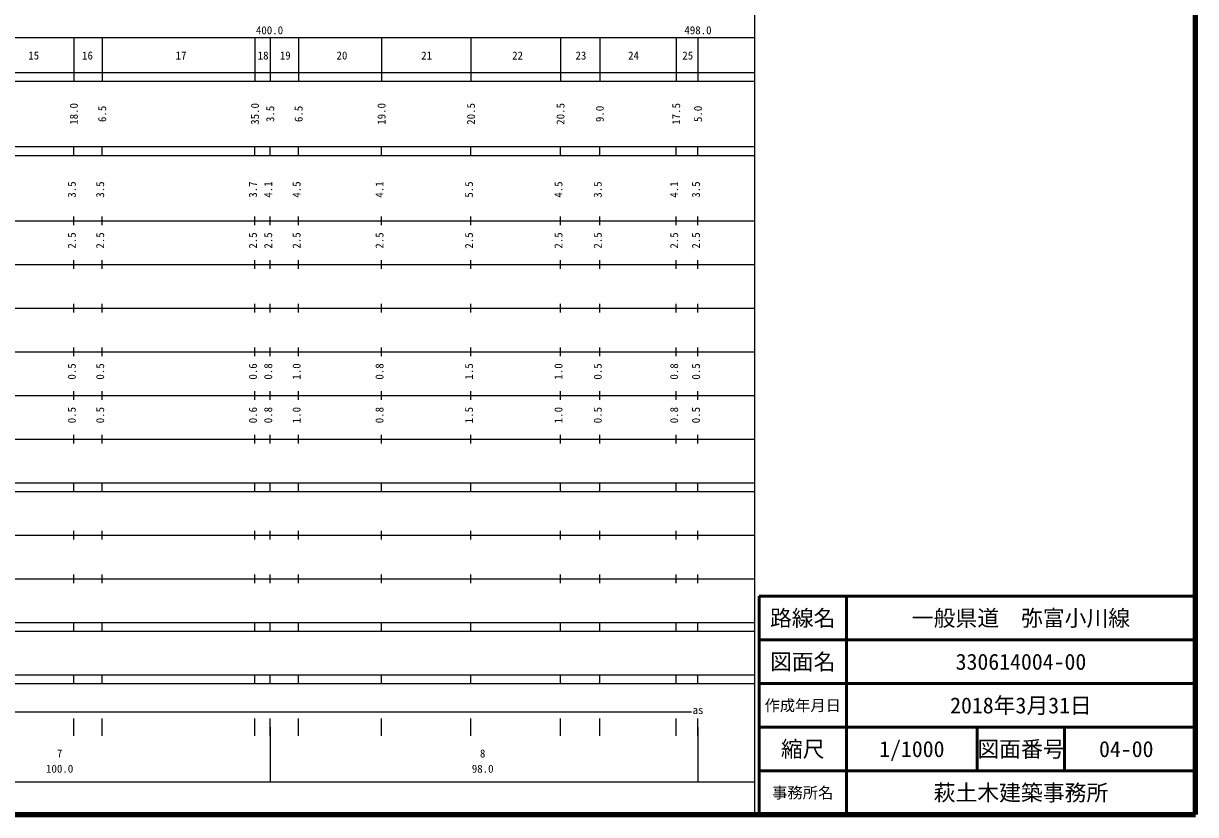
# Model space of a CAD drawing. Units: millimetres on the paper, enlarged 1000 times. Extents: x 40000 to 680000, y 20000 to 380000.
# Drawn here: x 411464 to 680000, y 20000 to 201221 of the extents above; entities that cross this region are included whole.
import ezdxf
from ezdxf.enums import TextEntityAlignment as Align

# ---------------------------------------------------------------- set-up
doc = ezdxf.new("R2010")
doc.units = ezdxf.units.MM
doc.header["$LTSCALE"] = 1000
for name, color, linetype, lineweight in [('M-TTL', 2, 'Continuous', 140), ('M-TTL-BAND', 7, 'Continuous', 25), ('M-TTL-FRAM', 2, 'Continuous', 50), ('M-TTL-LINE', 7, 'Continuous', 50)]:
    doc.layers.add(name, color=color, linetype=linetype, lineweight=lineweight)
doc.layers.add('M-TTL-TXT', color=7, linetype='Continuous')
doc.styles.add('ＭＳ ゴシック', font='')
doc.styles.get('ＭＳ ゴシック').set_extended_font_data('MS Gothic')

msp = doc.modelspace()

# ---------------------------------------------------------------- linework, layer by layer
at = {"layer": 'M-TTL'}
for p, q in [((680000, 20000), (680000, 380000)), ((40000, 20000), (680000, 20000))]:
    msp.add_line(p, q, dxfattribs=at)
at = {"layer": 'M-TTL-BAND'}
for p, q in [((579000, 20000), (579000, 370000)), ((68000, 198000), (579000, 198000)), ((68000, 198000), (579000, 198000)), ((423000, 198000), (423000, 188000)), ((429500, 198000), (429500, 188000)), ((464500, 198000), (464500, 188000)), ((468000, 198000), (468000, 188000)), ((474500, 198000), (474500, 188000)), ((493500, 198000), (493500, 188000)), ((514000, 198000), (514000, 188000)), ((534500, 198000), (534500, 188000)), ((543500, 198000), (543500, 188000)), ((561000, 198000), (561000, 188000)), ((566000, 198000), (566000, 188000)), ((40000, 190000), (579000, 190000)), ((40000, 188000), (579000, 188000)), ((40000, 173000), (579000, 173000)), ((423000, 171000), (423000, 173000)), ((429500, 171000), (429500, 173000)), ((464500, 171000), (464500, 173000)), ((468000, 171000), (468000, 173000)), ((474500, 171000), (474500, 173000)), ((493500, 171000), (493500, 173000)), ((514000, 171000), (514000, 173000)), ((534500, 171000), (534500, 173000)), ((543500, 171000), (543500, 173000)), ((561000, 171000), (561000, 173000)), ((566000, 171000), (566000, 173000)), ((40000, 171000), (579000, 171000)), ((40000, 156000), (579000, 156000)), ((423000, 155000), (423000, 157000)), ((429500, 155000), (429500, 157000)), ((464500, 155000), (464500, 157000)), ((468000, 155000), (468000, 157000)), ((474500, 155000), (474500, 157000)), ((493500, 155000), (493500, 157000)), ((514000, 155000), (514000, 157000)), ((534500, 155000), (534500, 157000)), ((543500, 155000), (543500, 157000)), ((561000, 155000), (561000, 157000)), ((566000, 155000), (566000, 157000)), ((46000, 146000), (579000, 146000)), ((423000, 145000), (423000, 147000)), ((429500, 145000), (429500, 147000)), ((464500, 145000), (464500, 147000)), ((468000, 145000), (468000, 147000)), ((474500, 145000), (474500, 147000)), ((493500, 145000), (493500, 147000)), ((514000, 145000), (514000, 147000)), ((534500, 145000), (534500, 147000)), ((543500, 145000), (543500, 147000)), ((561000, 145000), (561000, 147000)), ((566000, 145000), (566000, 147000)), ((423000, 135000), (423000, 137000)), ((429500, 135000), (429500, 137000)), ((464500, 135000), (464500, 137000)), ((468000, 135000), (468000, 137000)), ((474500, 135000), (474500, 137000)), ((493500, 135000), (493500, 137000)), ((514000, 135000), (514000, 137000)), ((534500, 135000), (534500, 137000)), ((543500, 135000), (543500, 137000)), ((561000, 135000), (561000, 137000)), ((566000, 135000), (566000, 137000)), ((52000, 136000), (579000, 136000)), ((423000, 125000), (423000, 127000)), ((429500, 125000), (429500, 127000)), ((464500, 125000), (464500, 127000)), ((468000, 125000), (468000, 127000)), ((474500, 125000), (474500, 127000)), ((493500, 125000), (493500, 127000)), ((514000, 125000), (514000, 127000)), ((534500, 125000), (534500, 127000)), ((543500, 125000), (543500, 127000)), ((561000, 125000), (561000, 127000)), ((566000, 125000), (566000, 127000)), ((46000, 126000), (579000, 126000)), ((52000, 116000), (579000, 116000)), ((423000, 115000), (423000, 117000)), ((429500, 115000), (429500, 117000)), ((464500, 115000), (464500, 117000)), ((468000, 115000), (468000, 117000)), ((474500, 115000), (474500, 117000)), ((493500, 115000), (493500, 117000)), ((514000, 115000), (514000, 117000)), ((534500, 115000), (534500, 117000)), ((543500, 115000), (543500, 117000)), ((561000, 115000), (561000, 117000)), ((566000, 115000), (566000, 117000)), ((46000, 106000), (579000, 106000)), ((423000, 105000), (423000, 107000)), ((429500, 105000), (429500, 107000)), ((464500, 105000), (464500, 107000)), ((468000, 105000), (468000, 107000)), ((474500, 105000), (474500, 107000)), ((493500, 105000), (493500, 107000)), ((514000, 105000), (514000, 107000)), ((534500, 105000), (534500, 107000)), ((543500, 105000), (543500, 107000)), ((561000, 105000), (561000, 107000)), ((566000, 105000), (566000, 107000)), ((40000, 96000), (579000, 96000)), ((40000, 94000), (579000, 94000)), ((423000, 94000), (423000, 96000)), ((429500, 94000), (429500, 96000)), ((464500, 94000), (464500, 96000)), ((468000, 94000), (468000, 96000)), ((474500, 94000), (474500, 96000)), ((493500, 94000), (493500, 96000)), ((514000, 94000), (514000, 96000)), ((534500, 94000), (534500, 96000)), ((543500, 94000), (543500, 96000)), ((561000, 94000), (561000, 96000)), ((566000, 94000), (566000, 96000)), ((49000, 84000), (579000, 84000)), ((423000, 83000), (423000, 85000)), ((429500, 83000), (429500, 85000)), ((464500, 83000), (464500, 85000)), ((468000, 83000), (468000, 85000)), ((474500, 83000), (474500, 85000)), ((493500, 83000), (493500, 85000)), ((514000, 83000), (514000, 85000)), ((534500, 83000), (534500, 85000)), ((543500, 83000), (543500, 85000)), ((561000, 83000), (561000, 85000)), ((566000, 83000), (566000, 85000)), ((40000, 74000), (579000, 74000)), ((423000, 73000), (423000, 75000)), ((429500, 73000), (429500, 75000)), ((464500, 73000), (464500, 75000)), ((468000, 73000), (468000, 75000)), ((474500, 73000), (474500, 75000)), ((493500, 73000), (493500, 75000)), ((514000, 73000), (514000, 75000)), ((534500, 73000), (534500, 75000)), ((543500, 73000), (543500, 75000)), ((561000, 73000), (561000, 75000)), ((566000, 73000), (566000, 75000)), ((40000, 64000), (579000, 64000)), ((40000, 62000), (579000, 62000)), ((423000, 62000), (423000, 64000)), ((429500, 62000), (429500, 64000)), ((464500, 62000), (464500, 64000)), ((468000, 62000), (468000, 64000)), ((474500, 62000), (474500, 64000)), ((493500, 62000), (493500, 64000)), ((514000, 62000), (514000, 64000)), ((534500, 62000), (534500, 64000)), ((543500, 62000), (543500, 64000)), ((561000, 62000), (561000, 64000)), ((566000, 62000), (566000, 64000)), ((40000, 52000), (579000, 52000)), ((423000, 50000), (423000, 52000)), ((429500, 50000), (429500, 52000)), ((464500, 50000), (464500, 52000)), ((468000, 50000), (468000, 52000)), ((474500, 50000), (474500, 52000)), ((493500, 50000), (493500, 52000)), ((514000, 50000), (514000, 52000)), ((534500, 50000), (534500, 52000)), ((543500, 50000), (543500, 52000)), ((561000, 50000), (561000, 52000)), ((566000, 50000), (566000, 52000)), ((40000, 50000), (579000, 50000)), ((69384, 43530), (564548, 43530)), ((423000, 38000), (423000, 42000)), ((429500, 38000), (429500, 42000)), ((464500, 38000), (464500, 42000)), ((468000, 38000), (468000, 42000)), ((474500, 38000), (474500, 42000)), ((493500, 38000), (493500, 42000)), ((514000, 38000), (514000, 42000)), ((534500, 38000), (534500, 42000)), ((543500, 38000), (543500, 42000)), ((561000, 38000), (561000, 42000)), ((566000, 38000), (566000, 42000)), ((468000, 40000), (468000, 27500)), ((566000, 40000), (566000, 27500)), ((68000, 27500), (579000, 27500)), ((68000, 27500), (579000, 27500)), ((68000, 27500), (579000, 27500))]:
    msp.add_line(p, q, dxfattribs=at)
at = {"layer": 'M-TTL-FRAM'}
for p, q in [((680000, 70000), (580000, 70000)), ((580000, 70000), (580000, 20000))]:
    msp.add_line(p, q, dxfattribs=at)
at = {"layer": 'M-TTL-LINE'}
for p, q in [((600000, 70000), (600000, 20000)), ((680000, 60000), (580000, 60000)), ((680000, 50000), (580000, 50000)), ((680000, 40000), (580000, 40000)), ((630000, 40000), (630000, 30000)), ((650000, 40000), (650000, 30000)), ((680000, 30000), (580000, 30000))]:
    msp.add_line(p, q, dxfattribs=at)

# ---------------------------------------------------------------- texts
at = {"layer": 'M-TTL-BAND', "style": 'ＭＳ ゴシック'}
for s, p in [('400.0', (467844, 198195)), ('498.0', (566000, 198195)), ('15', (413811, 192405)), ('16', (426148, 192405)), ('17', (447573, 192405)), ('18', (466383, 192405)), ('19', (471444, 192405)), ('20', (484434, 192405)), ('21', (503835, 192405)), ('22', (524670, 192405)), ('23', (539178, 192405)), ('24', (551240, 192405)), ('25', (563661, 192405)), ('as', (566000, 42500)), ('7', (419755, 32523)), ('8', (516674, 32523)), ('100.0', (419755, 29033)), ('98.0', (516674, 29033))]:
    msp.add_text(s, height=1833, dxfattribs=at).set_placement(p, align=Align.BOTTOM_CENTER)
for s, p in [('18.0', (423000, 180500)), ('35.0', (464500, 180500)), ('19.0', (493500, 180500)), ('20.5', (514000, 180500)), ('20.5', (534500, 180500)), ('17.5', (561000, 180500)), ('6.5', (429500, 180500)), ('3.5', (468000, 180500)), ('6.5', (474500, 180500)), ('9.0', (543500, 180500)), ('5.0', (566000, 180500))]:
    msp.add_text(s, height=1833, rotation=90, dxfattribs=at).set_placement(p, align=Align.MIDDLE_CENTER)
for s, p in [('3.5', (424000, 163174)), ('3.5', (430500, 163174)), ('3.7', (465500, 163174)), ('4.1', (469000, 163174)), ('4.5', (475500, 163174)), ('4.1', (494500, 163174)), ('5.5', (515000, 163174)), ('4.5', (535500, 163174)), ('3.5', (544500, 163174)), ('4.1', (562000, 163174)), ('3.5', (567000, 163174)), ('2.5', (424000, 151500)), ('2.5', (430500, 151500)), ('2.5', (465500, 151500)), ('2.5', (469000, 151500)), ('2.5', (475500, 151500)), ('2.5', (494500, 151500)), ('2.5', (515000, 151500)), ('2.5', (535500, 151500)), ('2.5', (544500, 151500)), ('2.5', (562000, 151500)), ('2.5', (567000, 151500)), ('0.5', (424000, 121500)), ('0.5', (430500, 121500)), ('0.6', (465500, 121500)), ('0.8', (469000, 121500)), ('1.0', (475500, 121500)), ('0.8', (494500, 121500)), ('1.5', (515000, 121500)), ('1.0', (535500, 121500)), ('0.5', (544500, 121500)), ('0.8', (562000, 121500)), ('0.5', (567000, 121500)), ('0.5', (424000, 111500)), ('0.5', (430500, 111500)), ('0.6', (465500, 111500)), ('0.8', (469000, 111500)), ('1.0', (475500, 111500)), ('0.8', (494500, 111500)), ('1.5', (515000, 111500)), ('1.0', (535500, 111500)), ('0.5', (544500, 111500)), ('0.8', (562000, 111500)), ('0.5', (567000, 111500))]:
    msp.add_text(s, height=1833, rotation=90, dxfattribs=at).set_placement(p, align=Align.BOTTOM_CENTER)
at = {"layer": 'M-TTL-TXT', "style": 'ＭＳ ゴシック'}
for s, height, p in [('路線名', 3666, (590000, 65000)), ('路線名', 3666, (590000, 65000)), ('一般県道\u3000弥富小川線', 3666, (640000, 65000)), ('図面名', 3666, (590000, 55000)), ('図面名', 3666, (590000, 55000)), ('330614004-00', 3666, (640000, 55000)), ('作成年月日', 2566, (590000, 45000)), ('作成年月日', 2566, (590000, 45000)), ('2018年3月31日', 3666, (640000, 45000)), ('縮尺', 3666, (590000, 35000)), ('縮尺', 3666, (590000, 35000)), ('1/1000', 3666, (615000, 35000)), ('図面番号', 3666, (640000, 35000)), ('図面番号', 3666, (640000, 35000)), ('04-00', 3666, (664125, 35000)), ('萩土木建築事務所', 3666, (640000, 25000)), ('事務所名', 2566, (590000, 25000)), ('事務所名', 2566, (590000, 25000))]:
    msp.add_text(s, height=height, dxfattribs=at).set_placement(p, align=Align.MIDDLE_CENTER)

doc.saveas('drawing.dxf')
